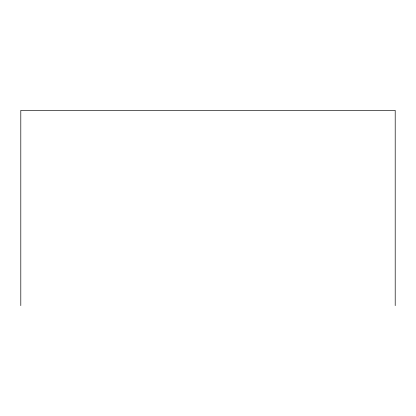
<?xml version="1.0" encoding="UTF-8"?>
<svg xmlns="http://www.w3.org/2000/svg" width="416" height="416" viewBox="0 0 416 416"><rect width="100%" height="100%" fill="white"/><g stroke="black" fill="none" stroke-linecap="round" stroke-linejoin="round"><path stroke-width="0.62" d="M395.2 305.635L395.2 110.365L20.8 110.365L20.8 305.635"/></g></svg>
